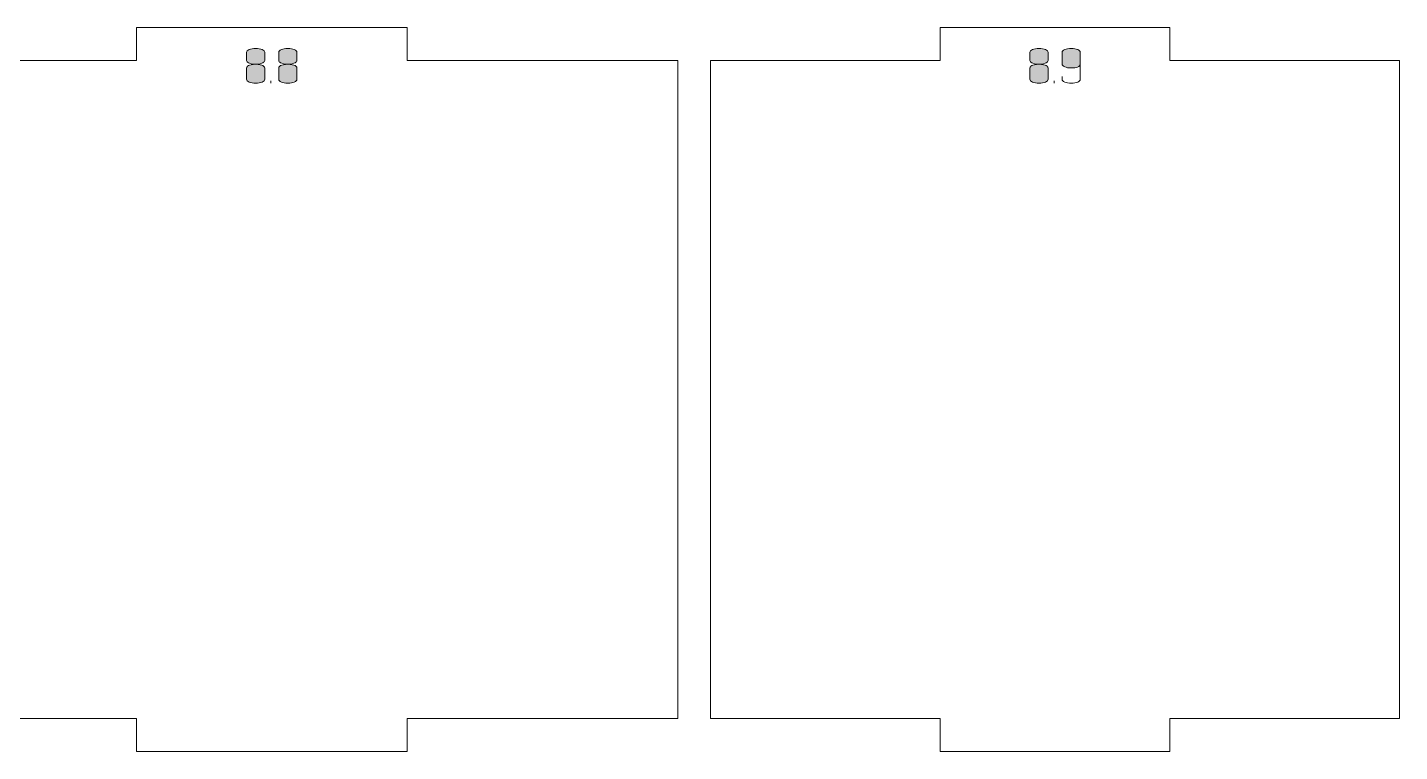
# Model space of a CAD drawing. Header units: centimetres. Extents: x -158 to 228, y -202 to 254.
# Drawn here: x 111 to 123.5, y -106.24 to -99.64 of the extents above; entities that cross this region are included whole.
import ezdxf

# ---------------------------------------------------------------- set-up
doc = ezdxf.new("R2010")
doc.units = ezdxf.units.CM
doc.header["$MEASUREMENT"] = 0
doc.layers.add('Capa 1', color=7, linetype='Continuous')

msp = doc.modelspace()

# ---------------------------------------------------------------- hatches: boundary and pattern name
at = {"layer": 'Capa 1', "true_color": 0x3e4095}
h = msp.add_hatch(color=175, dxfattribs=at)
edge = h.paths.add_edge_path()
edge.add_spline(control_points=[(112.99574, -99.94495), (112.99574, -99.9529), (113.0014, -99.96008), (113.01271, -99.9665), (113.02402, -99.97292), (113.04588, -99.9772), (113.07829, -99.97934), (113.1107, -99.9772), (113.13256, -99.97292), (113.14387, -99.9665), (113.15518, -99.96008), (113.16084, -99.9529), (113.16084, -99.94495), (113.16084, -99.94495), (113.16084, -99.87065), (113.16084, -99.87065), (113.16084, -99.86087), (113.15297, -99.85254), (113.13722, -99.84566), (113.12148, -99.83878), (113.10183, -99.83534), (113.07829, -99.83534), (113.05475, -99.83534), (113.0351, -99.83878), (113.01936, -99.84566), (113.00361, -99.85254), (112.99574, -99.86087), (112.99574, -99.87065), (112.99574, -99.87065), (112.99574, -99.94495), (112.99574, -99.94495)], knot_values=[0, 0, 0, 0, 0.1, 0.1, 0.1, 0.2, 0.2, 0.2, 0.3, 0.3, 0.3, 0.4, 0.4, 0.4, 0.5, 0.5, 0.5, 0.6, 0.6, 0.6, 0.7, 0.7, 0.7, 0.8, 0.8, 0.8, 0.9, 0.9, 0.9, 1, 1, 1, 1], degree=3, periodic=1)
h = msp.add_hatch(color=175, dxfattribs=at)
edge = h.paths.add_edge_path()
edge.add_spline(control_points=[(113.07829, -100.15178), (113.05475, -100.15178), (113.0351, -100.14834), (113.01936, -100.14146), (113.00361, -100.13458), (112.99574, -100.12625), (112.99574, -100.11647), (112.99574, -100.11647), (112.99574, -100.01328), (112.99574, -100.01328), (112.99574, -100.00502), (113.0014, -99.99784), (113.01271, -99.99173), (113.02402, -99.98561), (113.04588, -99.98148), (113.07829, -99.97934), (113.04588, -99.9772), (113.02402, -99.97292), (113.01271, -99.9665), (113.0014, -99.96008), (112.99574, -99.9529), (112.99574, -99.94495), (112.99574, -99.94495), (112.99574, -99.87065), (112.99574, -99.87065), (112.99574, -99.86087), (113.00361, -99.85254), (113.01936, -99.84566), (113.0351, -99.83878), (113.05475, -99.83534), (113.07829, -99.83534), (113.10183, -99.83534), (113.12148, -99.83878), (113.13722, -99.84566), (113.15297, -99.85254), (113.16084, -99.86087), (113.16084, -99.87065), (113.16084, -99.87065), (113.16084, -99.94495), (113.16084, -99.94495), (113.16084, -99.9529), (113.15518, -99.96008), (113.14387, -99.9665), (113.13256, -99.97292), (113.1107, -99.9772), (113.07829, -99.97934), (113.1107, -99.98148), (113.13256, -99.98561), (113.14387, -99.99173), (113.15518, -99.99784), (113.16084, -100.00502), (113.16084, -100.01328), (113.16084, -100.01328), (113.16084, -100.11647), (113.16084, -100.11647), (113.16084, -100.12625), (113.15297, -100.13458), (113.13722, -100.14146), (113.12148, -100.14834), (113.10183, -100.15178), (113.07829, -100.15178)], knot_values=[0, 0, 0, 0, 0.05, 0.05, 0.05, 0.1, 0.1, 0.1, 0.15, 0.15, 0.15, 0.2, 0.2, 0.2, 0.25, 0.25, 0.25, 0.3, 0.3, 0.3, 0.35, 0.35, 0.35, 0.4, 0.4, 0.4, 0.45, 0.45, 0.45, 0.5, 0.5, 0.5, 0.55, 0.55, 0.55, 0.6, 0.6, 0.6, 0.65, 0.65, 0.65, 0.7, 0.7, 0.7, 0.75, 0.75, 0.75, 0.8, 0.8, 0.8, 0.85, 0.85, 0.85, 0.9, 0.9, 0.9, 0.95, 0.95, 0.95, 1, 1, 1, 1], degree=3, periodic=1)
h = msp.add_hatch(color=175, dxfattribs=at)
edge = h.paths.add_edge_path()
edge.add_spline(control_points=[(113.28925, -99.94495), (113.28925, -99.9529), (113.29491, -99.96008), (113.30622, -99.9665), (113.31753, -99.97292), (113.33939, -99.9772), (113.3718, -99.97934), (113.40421, -99.9772), (113.42607, -99.97292), (113.43738, -99.9665), (113.44869, -99.96008), (113.45435, -99.9529), (113.45435, -99.94495), (113.45435, -99.94495), (113.45435, -99.87065), (113.45435, -99.87065), (113.45435, -99.86087), (113.44648, -99.85254), (113.43073, -99.84566), (113.41499, -99.83878), (113.39534, -99.83534), (113.3718, -99.83534), (113.34826, -99.83534), (113.32861, -99.83878), (113.31287, -99.84566), (113.29712, -99.85254), (113.28925, -99.86087), (113.28925, -99.87065), (113.28925, -99.87065), (113.28925, -99.94495), (113.28925, -99.94495)], knot_values=[0, 0, 0, 0, 0.1, 0.1, 0.1, 0.2, 0.2, 0.2, 0.3, 0.3, 0.3, 0.4, 0.4, 0.4, 0.5, 0.5, 0.5, 0.6, 0.6, 0.6, 0.7, 0.7, 0.7, 0.8, 0.8, 0.8, 0.9, 0.9, 0.9, 1, 1, 1, 1], degree=3, periodic=1)
h = msp.add_hatch(color=175, dxfattribs=at)
edge = h.paths.add_edge_path()
edge.add_spline(control_points=[(113.3718, -100.15178), (113.34826, -100.15178), (113.32861, -100.14834), (113.31287, -100.14146), (113.29712, -100.13458), (113.28925, -100.12625), (113.28925, -100.11647), (113.28925, -100.11647), (113.28925, -100.01328), (113.28925, -100.01328), (113.28925, -100.00502), (113.29491, -99.99784), (113.30622, -99.99173), (113.31753, -99.98561), (113.33939, -99.98148), (113.3718, -99.97934), (113.33939, -99.9772), (113.31753, -99.97292), (113.30622, -99.9665), (113.29491, -99.96008), (113.28925, -99.9529), (113.28925, -99.94495), (113.28925, -99.94495), (113.28925, -99.87065), (113.28925, -99.87065), (113.28925, -99.86087), (113.29712, -99.85254), (113.31287, -99.84566), (113.32861, -99.83878), (113.34826, -99.83534), (113.3718, -99.83534), (113.39534, -99.83534), (113.41499, -99.83878), (113.43073, -99.84566), (113.44648, -99.85254), (113.45435, -99.86087), (113.45435, -99.87065), (113.45435, -99.87065), (113.45435, -99.94495), (113.45435, -99.94495), (113.45435, -99.9529), (113.44869, -99.96008), (113.43738, -99.9665), (113.42607, -99.97292), (113.40421, -99.9772), (113.3718, -99.97934), (113.40421, -99.98148), (113.42607, -99.98561), (113.43738, -99.99173), (113.44869, -99.99784), (113.45435, -100.00502), (113.45435, -100.01328), (113.45435, -100.01328), (113.45435, -100.11647), (113.45435, -100.11647), (113.45435, -100.12625), (113.44648, -100.13458), (113.43073, -100.14146), (113.41499, -100.14834), (113.39534, -100.15178), (113.3718, -100.15178)], knot_values=[0, 0, 0, 0, 0.05, 0.05, 0.05, 0.1, 0.1, 0.1, 0.15, 0.15, 0.15, 0.2, 0.2, 0.2, 0.25, 0.25, 0.25, 0.3, 0.3, 0.3, 0.35, 0.35, 0.35, 0.4, 0.4, 0.4, 0.45, 0.45, 0.45, 0.5, 0.5, 0.5, 0.55, 0.55, 0.55, 0.6, 0.6, 0.6, 0.65, 0.65, 0.65, 0.7, 0.7, 0.7, 0.75, 0.75, 0.75, 0.8, 0.8, 0.8, 0.85, 0.85, 0.85, 0.9, 0.9, 0.9, 0.95, 0.95, 0.95, 1, 1, 1, 1], degree=3, periodic=1)
h = msp.add_hatch(color=175, dxfattribs=at)
edge = h.paths.add_edge_path()
edge.add_spline(control_points=[(120.13219, -99.94495), (120.13219, -99.9529), (120.13785, -99.96008), (120.14916, -99.9665), (120.16047, -99.97292), (120.18233, -99.9772), (120.21474, -99.97934), (120.24715, -99.9772), (120.26901, -99.97292), (120.28032, -99.9665), (120.29163, -99.96008), (120.29729, -99.9529), (120.29729, -99.94495), (120.29729, -99.94495), (120.29729, -99.87065), (120.29729, -99.87065), (120.29729, -99.86087), (120.28942, -99.85254), (120.27367, -99.84566), (120.25793, -99.83878), (120.23828, -99.83534), (120.21474, -99.83534), (120.1912, -99.83534), (120.17155, -99.83878), (120.15581, -99.84566), (120.14006, -99.85254), (120.13219, -99.86087), (120.13219, -99.87065), (120.13219, -99.87065), (120.13219, -99.94495), (120.13219, -99.94495)], knot_values=[0, 0, 0, 0, 0.1, 0.1, 0.1, 0.2, 0.2, 0.2, 0.3, 0.3, 0.3, 0.4, 0.4, 0.4, 0.5, 0.5, 0.5, 0.6, 0.6, 0.6, 0.7, 0.7, 0.7, 0.8, 0.8, 0.8, 0.9, 0.9, 0.9, 1, 1, 1, 1], degree=3, periodic=1)
h = msp.add_hatch(color=175, dxfattribs=at)
edge = h.paths.add_edge_path()
edge.add_spline(control_points=[(120.21474, -100.15178), (120.1912, -100.15178), (120.17155, -100.14834), (120.15581, -100.14146), (120.14006, -100.13458), (120.13219, -100.12625), (120.13219, -100.11647), (120.13219, -100.11647), (120.13219, -100.01328), (120.13219, -100.01328), (120.13219, -100.00502), (120.13785, -99.99784), (120.14916, -99.99173), (120.16047, -99.98561), (120.18233, -99.98148), (120.21474, -99.97934), (120.18233, -99.9772), (120.16047, -99.97292), (120.14916, -99.9665), (120.13785, -99.96008), (120.13219, -99.9529), (120.13219, -99.94495), (120.13219, -99.94495), (120.13219, -99.87065), (120.13219, -99.87065), (120.13219, -99.86087), (120.14006, -99.85254), (120.15581, -99.84566), (120.17155, -99.83878), (120.1912, -99.83534), (120.21474, -99.83534), (120.23828, -99.83534), (120.25793, -99.83878), (120.27367, -99.84566), (120.28942, -99.85254), (120.29729, -99.86087), (120.29729, -99.87065), (120.29729, -99.87065), (120.29729, -99.94495), (120.29729, -99.94495), (120.29729, -99.9529), (120.29163, -99.96008), (120.28032, -99.9665), (120.26901, -99.97292), (120.24715, -99.9772), (120.21474, -99.97934), (120.24715, -99.98148), (120.26901, -99.98561), (120.28032, -99.99173), (120.29163, -99.99784), (120.29729, -100.00502), (120.29729, -100.01328), (120.29729, -100.01328), (120.29729, -100.11647), (120.29729, -100.11647), (120.29729, -100.12625), (120.28942, -100.13458), (120.27367, -100.14146), (120.25793, -100.14834), (120.23828, -100.15178), (120.21474, -100.15178)], knot_values=[0, 0, 0, 0, 0.05, 0.05, 0.05, 0.1, 0.1, 0.1, 0.15, 0.15, 0.15, 0.2, 0.2, 0.2, 0.25, 0.25, 0.25, 0.3, 0.3, 0.3, 0.35, 0.35, 0.35, 0.4, 0.4, 0.4, 0.45, 0.45, 0.45, 0.5, 0.5, 0.5, 0.55, 0.55, 0.55, 0.6, 0.6, 0.6, 0.65, 0.65, 0.65, 0.7, 0.7, 0.7, 0.75, 0.75, 0.75, 0.8, 0.8, 0.8, 0.85, 0.85, 0.85, 0.9, 0.9, 0.9, 0.95, 0.95, 0.95, 1, 1, 1, 1], degree=3, periodic=1)
h = msp.add_hatch(color=175, dxfattribs=at)
edge = h.paths.add_edge_path()
edge.add_spline(control_points=[(120.4257, -99.97797), (120.4257, -99.98775), (120.43357, -99.99608), (120.44932, -100.00296), (120.46506, -100.00984), (120.48471, -100.01328), (120.50825, -100.01328), (120.53149, -100.01389), (120.55105, -100.01106), (120.56695, -100.0048), (120.58285, -99.99853), (120.5908, -99.98958), (120.5908, -99.97797), (120.5908, -99.97797), (120.5908, -99.87065), (120.5908, -99.87065), (120.5908, -99.86087), (120.58293, -99.85254), (120.56718, -99.84566), (120.55144, -99.83878), (120.53179, -99.83534), (120.50825, -99.83534), (120.48471, -99.83534), (120.46506, -99.83878), (120.44932, -99.84566), (120.43357, -99.85254), (120.4257, -99.86087), (120.4257, -99.87065), (120.4257, -99.87065), (120.4257, -99.97797), (120.4257, -99.97797)], knot_values=[0, 0, 0, 0, 0.1, 0.1, 0.1, 0.2, 0.2, 0.2, 0.3, 0.3, 0.3, 0.4, 0.4, 0.4, 0.5, 0.5, 0.5, 0.6, 0.6, 0.6, 0.7, 0.7, 0.7, 0.8, 0.8, 0.8, 0.9, 0.9, 0.9, 1, 1, 1, 1], degree=3, periodic=1)
h = msp.add_hatch(color=175, dxfattribs=at)
edge = h.paths.add_edge_path()
edge.add_spline(control_points=[(120.50825, -100.15178), (120.48471, -100.15178), (120.46506, -100.14834), (120.44932, -100.14146), (120.43357, -100.13458), (120.4257, -100.12625), (120.4257, -100.11647), (120.4257, -100.11647), (120.4257, -100.09124), (120.4257, -100.09124), (120.4257, -100.09124), (120.4257, -100.11647), (120.4257, -100.11647), (120.4257, -100.12625), (120.43357, -100.13458), (120.44932, -100.14146), (120.46506, -100.14834), (120.48471, -100.15178), (120.50825, -100.15178), (120.53179, -100.15178), (120.55144, -100.14834), (120.56718, -100.14146), (120.58293, -100.13458), (120.5908, -100.12625), (120.5908, -100.11647), (120.5908, -100.11647), (120.5908, -99.97797), (120.5908, -99.97797), (120.5908, -99.98958), (120.58285, -99.99853), (120.56695, -100.0048), (120.55105, -100.01106), (120.53149, -100.01389), (120.50825, -100.01328), (120.48471, -100.01328), (120.46506, -100.00984), (120.44932, -100.00296), (120.43357, -99.99608), (120.4257, -99.98775), (120.4257, -99.97797), (120.4257, -99.97797), (120.4257, -99.87065), (120.4257, -99.87065), (120.4257, -99.86087), (120.43357, -99.85254), (120.44932, -99.84566), (120.46506, -99.83878), (120.48471, -99.83534), (120.50825, -99.83534), (120.53179, -99.83534), (120.55144, -99.83878), (120.56718, -99.84566), (120.58293, -99.85254), (120.5908, -99.86087), (120.5908, -99.87065), (120.5908, -99.87065), (120.5908, -99.97797), (120.5908, -99.97797), (120.5908, -99.97797), (120.5908, -100.11647), (120.5908, -100.11647), (120.5908, -100.12625), (120.58293, -100.13458), (120.56718, -100.14146), (120.55144, -100.14834), (120.53179, -100.15178), (120.50825, -100.15178)], knot_values=[0, 0, 0, 0, 0.04545455, 0.04545455, 0.04545455, 0.09090909, 0.09090909, 0.09090909, 0.13636364, 0.13636364, 0.13636364, 0.18181818, 0.18181818, 0.18181818, 0.22727273, 0.22727273, 0.22727273, 0.27272727, 0.27272727, 0.27272727, 0.31818182, 0.31818182, 0.31818182, 0.36363636, 0.36363636, 0.36363636, 0.40909091, 0.40909091, 0.40909091, 0.45454545, 0.45454545, 0.45454545, 0.5, 0.5, 0.5, 0.54545455, 0.54545455, 0.54545455, 0.59090909, 0.59090909, 0.59090909, 0.63636364, 0.63636364, 0.63636364, 0.68181818, 0.68181818, 0.68181818, 0.72727273, 0.72727273, 0.72727273, 0.77272727, 0.77272727, 0.77272727, 0.81818182, 0.81818182, 0.81818182, 0.86363636, 0.86363636, 0.86363636, 0.90909091, 0.90909091, 0.90909091, 0.95454545, 0.95454545, 0.95454545, 1, 1, 1, 1], degree=3, periodic=1)
h = msp.add_hatch(color=175, dxfattribs=at)
edge = h.paths.add_edge_path()
edge.add_spline(control_points=[(112.99574, -100.11647), (112.99574, -100.12625), (113.00361, -100.13458), (113.01936, -100.14146), (113.0351, -100.14834), (113.05475, -100.15178), (113.07829, -100.15178), (113.10183, -100.15178), (113.12148, -100.14834), (113.13722, -100.14146), (113.15297, -100.13458), (113.16084, -100.12625), (113.16084, -100.11647), (113.16084, -100.11647), (113.16084, -100.01328), (113.16084, -100.01328), (113.16084, -100.00502), (113.15518, -99.99784), (113.14387, -99.99173), (113.13256, -99.98561), (113.1107, -99.98148), (113.07829, -99.97934), (113.04588, -99.98148), (113.02402, -99.98561), (113.01271, -99.99173), (113.0014, -99.99784), (112.99574, -100.00502), (112.99574, -100.01328), (112.99574, -100.01328), (112.99574, -100.11647), (112.99574, -100.11647)], knot_values=[0, 0, 0, 0, 0.1, 0.1, 0.1, 0.2, 0.2, 0.2, 0.3, 0.3, 0.3, 0.4, 0.4, 0.4, 0.5, 0.5, 0.5, 0.6, 0.6, 0.6, 0.7, 0.7, 0.7, 0.8, 0.8, 0.8, 0.9, 0.9, 0.9, 1, 1, 1, 1], degree=3, periodic=1)
h = msp.add_hatch(color=175, dxfattribs=at)
edge = h.paths.add_edge_path()
edge.add_spline(control_points=[(113.28925, -100.11647), (113.28925, -100.12625), (113.29712, -100.13458), (113.31287, -100.14146), (113.32861, -100.14834), (113.34826, -100.15178), (113.3718, -100.15178), (113.39534, -100.15178), (113.41499, -100.14834), (113.43073, -100.14146), (113.44648, -100.13458), (113.45435, -100.12625), (113.45435, -100.11647), (113.45435, -100.11647), (113.45435, -100.01328), (113.45435, -100.01328), (113.45435, -100.00502), (113.44869, -99.99784), (113.43738, -99.99173), (113.42607, -99.98561), (113.40421, -99.98148), (113.3718, -99.97934), (113.33939, -99.98148), (113.31753, -99.98561), (113.30622, -99.99173), (113.29491, -99.99784), (113.28925, -100.00502), (113.28925, -100.01328), (113.28925, -100.01328), (113.28925, -100.11647), (113.28925, -100.11647)], knot_values=[0, 0, 0, 0, 0.1, 0.1, 0.1, 0.2, 0.2, 0.2, 0.3, 0.3, 0.3, 0.4, 0.4, 0.4, 0.5, 0.5, 0.5, 0.6, 0.6, 0.6, 0.7, 0.7, 0.7, 0.8, 0.8, 0.8, 0.9, 0.9, 0.9, 1, 1, 1, 1], degree=3, periodic=1)
h = msp.add_hatch(color=175, dxfattribs=at)
edge = h.paths.add_edge_path()
edge.add_spline(control_points=[(120.13219, -100.11647), (120.13219, -100.12625), (120.14006, -100.13458), (120.15581, -100.14146), (120.17155, -100.14834), (120.1912, -100.15178), (120.21474, -100.15178), (120.23828, -100.15178), (120.25793, -100.14834), (120.27367, -100.14146), (120.28942, -100.13458), (120.29729, -100.12625), (120.29729, -100.11647), (120.29729, -100.11647), (120.29729, -100.01328), (120.29729, -100.01328), (120.29729, -100.00502), (120.29163, -99.99784), (120.28032, -99.99173), (120.26901, -99.98561), (120.24715, -99.98148), (120.21474, -99.97934), (120.18233, -99.98148), (120.16047, -99.98561), (120.14916, -99.99173), (120.13785, -99.99784), (120.13219, -100.00502), (120.13219, -100.01328), (120.13219, -100.01328), (120.13219, -100.11647), (120.13219, -100.11647)], knot_values=[0, 0, 0, 0, 0.1, 0.1, 0.1, 0.2, 0.2, 0.2, 0.3, 0.3, 0.3, 0.4, 0.4, 0.4, 0.5, 0.5, 0.5, 0.6, 0.6, 0.6, 0.7, 0.7, 0.7, 0.8, 0.8, 0.8, 0.9, 0.9, 0.9, 1, 1, 1, 1], degree=3, periodic=1)
h = msp.add_hatch(color=175, dxfattribs=at)
edge = h.paths.add_edge_path()
edge.add_spline(control_points=[(113.21587, -100.15178), (113.21587, -100.15178), (113.21587, -100.12931), (113.21587, -100.12931), (113.21587, -100.12931), (113.21587, -100.15178), (113.21587, -100.15178)], knot_values=[0, 0, 0, 0, 0.5, 0.5, 0.5, 1, 1, 1, 1], degree=3, periodic=1)
h = msp.add_hatch(color=175, dxfattribs=at)
edge = h.paths.add_edge_path()
edge.add_spline(control_points=[(120.35232, -100.15178), (120.35232, -100.15178), (120.35232, -100.12931), (120.35232, -100.12931), (120.35232, -100.12931), (120.35232, -100.15178), (120.35232, -100.15178)], knot_values=[0, 0, 0, 0, 0.5, 0.5, 0.5, 1, 1, 1, 1], degree=3, periodic=1)

# ---------------------------------------------------------------- linework, layer by layer
at = {"layer": 'Capa 1', "color": 240, "lineweight": 9}
for points in [[(109.52649, -99.94378), (109.52649, -99.94378), (109.52649, -105.94378), (109.52649, -105.94378), (109.52649, -105.94378), (111.99219, -105.94378), (111.99219, -105.94378), (111.99219, -105.94378), (111.99219, -106.24378), (111.99219, -106.24378), (111.99219, -106.24378), (114.45789, -106.24378), (114.45789, -106.24378), (114.45789, -106.24378), (114.45789, -105.94378), (114.45789, -105.94378), (114.45789, -105.94378), (116.92359, -105.94378), (116.92359, -105.94378), (116.92359, -105.94378), (116.92359, -99.94378), (116.92359, -99.94378), (116.92359, -99.94378), (114.45789, -99.94378), (114.45789, -99.94378), (114.45789, -99.94378), (114.45789, -99.64378), (114.45789, -99.64378), (114.45789, -99.64378), (111.99219, -99.64378), (111.99219, -99.64378), (111.99219, -99.64378), (111.99219, -99.94378), (111.99219, -99.94378), (111.99219, -99.94378), (109.52649, -99.94378), (109.52649, -99.94378)], [(117.22359, -99.94378), (117.22359, -99.94378), (117.22359, -105.94378), (117.22359, -105.94378), (117.22359, -105.94378), (119.31553, -105.94378), (119.31553, -105.94378), (119.31553, -105.94378), (119.31553, -106.24378), (119.31553, -106.24378), (119.31553, -106.24378), (121.40747, -106.24378), (121.40747, -106.24378), (121.40747, -106.24378), (121.40747, -105.94378), (121.40747, -105.94378), (121.40747, -105.94378), (123.4994, -105.94378), (123.4994, -105.94378), (123.4994, -105.94378), (123.4994, -99.94378), (123.4994, -99.94378), (123.4994, -99.94378), (121.40747, -99.94378), (121.40747, -99.94378), (121.40747, -99.94378), (121.40747, -99.64378), (121.40747, -99.64378), (121.40747, -99.64378), (119.31553, -99.64378), (119.31553, -99.64378), (119.31553, -99.64378), (119.31553, -99.94378), (119.31553, -99.94378), (119.31553, -99.94378), (117.22359, -99.94378), (117.22359, -99.94378)]]:
    msp.add_open_spline(points, degree=3, knots=[0, 0, 0, 0, 0.08333333, 0.08333333, 0.08333333, 0.16666667, 0.16666667, 0.16666667, 0.25, 0.25, 0.25, 0.33333333, 0.33333333, 0.33333333, 0.41666667, 0.41666667, 0.41666667, 0.5, 0.5, 0.5, 0.58333333, 0.58333333, 0.58333333, 0.66666667, 0.66666667, 0.66666667, 0.75, 0.75, 0.75, 0.83333333, 0.83333333, 0.83333333, 0.91666667, 0.91666667, 0.91666667, 1, 1, 1, 1], dxfattribs=at)
at = {"layer": 'Capa 1', "color": 114, "lineweight": 9}
for points, knots in [([(112.99574, -99.94495), (112.99574, -99.9529), (113.0014, -99.96008), (113.01271, -99.9665), (113.02402, -99.97292), (113.04588, -99.9772), (113.07829, -99.97934), (113.1107, -99.9772), (113.13256, -99.97292), (113.14387, -99.9665), (113.15518, -99.96008), (113.16084, -99.9529), (113.16084, -99.94495), (113.16084, -99.94495), (113.16084, -99.87065), (113.16084, -99.87065), (113.16084, -99.86087), (113.15297, -99.85254), (113.13722, -99.84566), (113.12148, -99.83878), (113.10183, -99.83534), (113.07829, -99.83534), (113.05475, -99.83534), (113.0351, -99.83878), (113.01936, -99.84566), (113.00361, -99.85254), (112.99574, -99.86087), (112.99574, -99.87065), (112.99574, -99.87065), (112.99574, -99.94495), (112.99574, -99.94495)], [0, 0, 0, 0, 0.1, 0.1, 0.1, 0.2, 0.2, 0.2, 0.3, 0.3, 0.3, 0.4, 0.4, 0.4, 0.5, 0.5, 0.5, 0.6, 0.6, 0.6, 0.7, 0.7, 0.7, 0.8, 0.8, 0.8, 0.9, 0.9, 0.9, 1, 1, 1, 1]), ([(113.07829, -100.15178), (113.05475, -100.15178), (113.0351, -100.14834), (113.01936, -100.14146), (113.00361, -100.13458), (112.99574, -100.12625), (112.99574, -100.11647), (112.99574, -100.11647), (112.99574, -100.01328), (112.99574, -100.01328), (112.99574, -100.00502), (113.0014, -99.99784), (113.01271, -99.99173), (113.02402, -99.98561), (113.04588, -99.98148), (113.07829, -99.97934), (113.04588, -99.9772), (113.02402, -99.97292), (113.01271, -99.9665), (113.0014, -99.96008), (112.99574, -99.9529), (112.99574, -99.94495), (112.99574, -99.94495), (112.99574, -99.87065), (112.99574, -99.87065), (112.99574, -99.86087), (113.00361, -99.85254), (113.01936, -99.84566), (113.0351, -99.83878), (113.05475, -99.83534), (113.07829, -99.83534), (113.10183, -99.83534), (113.12148, -99.83878), (113.13722, -99.84566), (113.15297, -99.85254), (113.16084, -99.86087), (113.16084, -99.87065), (113.16084, -99.87065), (113.16084, -99.94495), (113.16084, -99.94495), (113.16084, -99.9529), (113.15518, -99.96008), (113.14387, -99.9665), (113.13256, -99.97292), (113.1107, -99.9772), (113.07829, -99.97934), (113.1107, -99.98148), (113.13256, -99.98561), (113.14387, -99.99173), (113.15518, -99.99784), (113.16084, -100.00502), (113.16084, -100.01328), (113.16084, -100.01328), (113.16084, -100.11647), (113.16084, -100.11647), (113.16084, -100.12625), (113.15297, -100.13458), (113.13722, -100.14146), (113.12148, -100.14834), (113.10183, -100.15178), (113.07829, -100.15178)], [0, 0, 0, 0, 0.05, 0.05, 0.05, 0.1, 0.1, 0.1, 0.15, 0.15, 0.15, 0.2, 0.2, 0.2, 0.25, 0.25, 0.25, 0.3, 0.3, 0.3, 0.35, 0.35, 0.35, 0.4, 0.4, 0.4, 0.45, 0.45, 0.45, 0.5, 0.5, 0.5, 0.55, 0.55, 0.55, 0.6, 0.6, 0.6, 0.65, 0.65, 0.65, 0.7, 0.7, 0.7, 0.75, 0.75, 0.75, 0.8, 0.8, 0.8, 0.85, 0.85, 0.85, 0.9, 0.9, 0.9, 0.95, 0.95, 0.95, 1, 1, 1, 1]), ([(113.28925, -99.94495), (113.28925, -99.9529), (113.29491, -99.96008), (113.30622, -99.9665), (113.31753, -99.97292), (113.33939, -99.9772), (113.3718, -99.97934), (113.40421, -99.9772), (113.42607, -99.97292), (113.43738, -99.9665), (113.44869, -99.96008), (113.45435, -99.9529), (113.45435, -99.94495), (113.45435, -99.94495), (113.45435, -99.87065), (113.45435, -99.87065), (113.45435, -99.86087), (113.44648, -99.85254), (113.43073, -99.84566), (113.41499, -99.83878), (113.39534, -99.83534), (113.3718, -99.83534), (113.34826, -99.83534), (113.32861, -99.83878), (113.31287, -99.84566), (113.29712, -99.85254), (113.28925, -99.86087), (113.28925, -99.87065), (113.28925, -99.87065), (113.28925, -99.94495), (113.28925, -99.94495)], [0, 0, 0, 0, 0.1, 0.1, 0.1, 0.2, 0.2, 0.2, 0.3, 0.3, 0.3, 0.4, 0.4, 0.4, 0.5, 0.5, 0.5, 0.6, 0.6, 0.6, 0.7, 0.7, 0.7, 0.8, 0.8, 0.8, 0.9, 0.9, 0.9, 1, 1, 1, 1]), ([(113.3718, -100.15178), (113.34826, -100.15178), (113.32861, -100.14834), (113.31287, -100.14146), (113.29712, -100.13458), (113.28925, -100.12625), (113.28925, -100.11647), (113.28925, -100.11647), (113.28925, -100.01328), (113.28925, -100.01328), (113.28925, -100.00502), (113.29491, -99.99784), (113.30622, -99.99173), (113.31753, -99.98561), (113.33939, -99.98148), (113.3718, -99.97934), (113.33939, -99.9772), (113.31753, -99.97292), (113.30622, -99.9665), (113.29491, -99.96008), (113.28925, -99.9529), (113.28925, -99.94495), (113.28925, -99.94495), (113.28925, -99.87065), (113.28925, -99.87065), (113.28925, -99.86087), (113.29712, -99.85254), (113.31287, -99.84566), (113.32861, -99.83878), (113.34826, -99.83534), (113.3718, -99.83534), (113.39534, -99.83534), (113.41499, -99.83878), (113.43073, -99.84566), (113.44648, -99.85254), (113.45435, -99.86087), (113.45435, -99.87065), (113.45435, -99.87065), (113.45435, -99.94495), (113.45435, -99.94495), (113.45435, -99.9529), (113.44869, -99.96008), (113.43738, -99.9665), (113.42607, -99.97292), (113.40421, -99.9772), (113.3718, -99.97934), (113.40421, -99.98148), (113.42607, -99.98561), (113.43738, -99.99173), (113.44869, -99.99784), (113.45435, -100.00502), (113.45435, -100.01328), (113.45435, -100.01328), (113.45435, -100.11647), (113.45435, -100.11647), (113.45435, -100.12625), (113.44648, -100.13458), (113.43073, -100.14146), (113.41499, -100.14834), (113.39534, -100.15178), (113.3718, -100.15178)], [0, 0, 0, 0, 0.05, 0.05, 0.05, 0.1, 0.1, 0.1, 0.15, 0.15, 0.15, 0.2, 0.2, 0.2, 0.25, 0.25, 0.25, 0.3, 0.3, 0.3, 0.35, 0.35, 0.35, 0.4, 0.4, 0.4, 0.45, 0.45, 0.45, 0.5, 0.5, 0.5, 0.55, 0.55, 0.55, 0.6, 0.6, 0.6, 0.65, 0.65, 0.65, 0.7, 0.7, 0.7, 0.75, 0.75, 0.75, 0.8, 0.8, 0.8, 0.85, 0.85, 0.85, 0.9, 0.9, 0.9, 0.95, 0.95, 0.95, 1, 1, 1, 1]), ([(120.13219, -99.94495), (120.13219, -99.9529), (120.13785, -99.96008), (120.14916, -99.9665), (120.16047, -99.97292), (120.18233, -99.9772), (120.21474, -99.97934), (120.24715, -99.9772), (120.26901, -99.97292), (120.28032, -99.9665), (120.29163, -99.96008), (120.29729, -99.9529), (120.29729, -99.94495), (120.29729, -99.94495), (120.29729, -99.87065), (120.29729, -99.87065), (120.29729, -99.86087), (120.28942, -99.85254), (120.27367, -99.84566), (120.25793, -99.83878), (120.23828, -99.83534), (120.21474, -99.83534), (120.1912, -99.83534), (120.17155, -99.83878), (120.15581, -99.84566), (120.14006, -99.85254), (120.13219, -99.86087), (120.13219, -99.87065), (120.13219, -99.87065), (120.13219, -99.94495), (120.13219, -99.94495)], [0, 0, 0, 0, 0.1, 0.1, 0.1, 0.2, 0.2, 0.2, 0.3, 0.3, 0.3, 0.4, 0.4, 0.4, 0.5, 0.5, 0.5, 0.6, 0.6, 0.6, 0.7, 0.7, 0.7, 0.8, 0.8, 0.8, 0.9, 0.9, 0.9, 1, 1, 1, 1]), ([(120.21474, -100.15178), (120.1912, -100.15178), (120.17155, -100.14834), (120.15581, -100.14146), (120.14006, -100.13458), (120.13219, -100.12625), (120.13219, -100.11647), (120.13219, -100.11647), (120.13219, -100.01328), (120.13219, -100.01328), (120.13219, -100.00502), (120.13785, -99.99784), (120.14916, -99.99173), (120.16047, -99.98561), (120.18233, -99.98148), (120.21474, -99.97934), (120.18233, -99.9772), (120.16047, -99.97292), (120.14916, -99.9665), (120.13785, -99.96008), (120.13219, -99.9529), (120.13219, -99.94495), (120.13219, -99.94495), (120.13219, -99.87065), (120.13219, -99.87065), (120.13219, -99.86087), (120.14006, -99.85254), (120.15581, -99.84566), (120.17155, -99.83878), (120.1912, -99.83534), (120.21474, -99.83534), (120.23828, -99.83534), (120.25793, -99.83878), (120.27367, -99.84566), (120.28942, -99.85254), (120.29729, -99.86087), (120.29729, -99.87065), (120.29729, -99.87065), (120.29729, -99.94495), (120.29729, -99.94495), (120.29729, -99.9529), (120.29163, -99.96008), (120.28032, -99.9665), (120.26901, -99.97292), (120.24715, -99.9772), (120.21474, -99.97934), (120.24715, -99.98148), (120.26901, -99.98561), (120.28032, -99.99173), (120.29163, -99.99784), (120.29729, -100.00502), (120.29729, -100.01328), (120.29729, -100.01328), (120.29729, -100.11647), (120.29729, -100.11647), (120.29729, -100.12625), (120.28942, -100.13458), (120.27367, -100.14146), (120.25793, -100.14834), (120.23828, -100.15178), (120.21474, -100.15178)], [0, 0, 0, 0, 0.05, 0.05, 0.05, 0.1, 0.1, 0.1, 0.15, 0.15, 0.15, 0.2, 0.2, 0.2, 0.25, 0.25, 0.25, 0.3, 0.3, 0.3, 0.35, 0.35, 0.35, 0.4, 0.4, 0.4, 0.45, 0.45, 0.45, 0.5, 0.5, 0.5, 0.55, 0.55, 0.55, 0.6, 0.6, 0.6, 0.65, 0.65, 0.65, 0.7, 0.7, 0.7, 0.75, 0.75, 0.75, 0.8, 0.8, 0.8, 0.85, 0.85, 0.85, 0.9, 0.9, 0.9, 0.95, 0.95, 0.95, 1, 1, 1, 1]), ([(120.4257, -99.97797), (120.4257, -99.98775), (120.43357, -99.99608), (120.44932, -100.00296), (120.46506, -100.00984), (120.48471, -100.01328), (120.50825, -100.01328), (120.53149, -100.01389), (120.55105, -100.01106), (120.56695, -100.0048), (120.58285, -99.99853), (120.5908, -99.98958), (120.5908, -99.97797), (120.5908, -99.97797), (120.5908, -99.87065), (120.5908, -99.87065), (120.5908, -99.86087), (120.58293, -99.85254), (120.56718, -99.84566), (120.55144, -99.83878), (120.53179, -99.83534), (120.50825, -99.83534), (120.48471, -99.83534), (120.46506, -99.83878), (120.44932, -99.84566), (120.43357, -99.85254), (120.4257, -99.86087), (120.4257, -99.87065), (120.4257, -99.87065), (120.4257, -99.97797), (120.4257, -99.97797)], [0, 0, 0, 0, 0.1, 0.1, 0.1, 0.2, 0.2, 0.2, 0.3, 0.3, 0.3, 0.4, 0.4, 0.4, 0.5, 0.5, 0.5, 0.6, 0.6, 0.6, 0.7, 0.7, 0.7, 0.8, 0.8, 0.8, 0.9, 0.9, 0.9, 1, 1, 1, 1]), ([(120.50825, -100.15178), (120.48471, -100.15178), (120.46506, -100.14834), (120.44932, -100.14146), (120.43357, -100.13458), (120.4257, -100.12625), (120.4257, -100.11647), (120.4257, -100.11647), (120.4257, -100.09124), (120.4257, -100.09124), (120.4257, -100.09124), (120.4257, -100.11647), (120.4257, -100.11647), (120.4257, -100.12625), (120.43357, -100.13458), (120.44932, -100.14146), (120.46506, -100.14834), (120.48471, -100.15178), (120.50825, -100.15178), (120.53179, -100.15178), (120.55144, -100.14834), (120.56718, -100.14146), (120.58293, -100.13458), (120.5908, -100.12625), (120.5908, -100.11647), (120.5908, -100.11647), (120.5908, -99.97797), (120.5908, -99.97797), (120.5908, -99.98958), (120.58285, -99.99853), (120.56695, -100.0048), (120.55105, -100.01106), (120.53149, -100.01389), (120.50825, -100.01328), (120.48471, -100.01328), (120.46506, -100.00984), (120.44932, -100.00296), (120.43357, -99.99608), (120.4257, -99.98775), (120.4257, -99.97797), (120.4257, -99.97797), (120.4257, -99.87065), (120.4257, -99.87065), (120.4257, -99.86087), (120.43357, -99.85254), (120.44932, -99.84566), (120.46506, -99.83878), (120.48471, -99.83534), (120.50825, -99.83534), (120.53179, -99.83534), (120.55144, -99.83878), (120.56718, -99.84566), (120.58293, -99.85254), (120.5908, -99.86087), (120.5908, -99.87065), (120.5908, -99.87065), (120.5908, -99.97797), (120.5908, -99.97797), (120.5908, -99.97797), (120.5908, -100.11647), (120.5908, -100.11647), (120.5908, -100.12625), (120.58293, -100.13458), (120.56718, -100.14146), (120.55144, -100.14834), (120.53179, -100.15178), (120.50825, -100.15178)], [0, 0, 0, 0, 0.04545455, 0.04545455, 0.04545455, 0.09090909, 0.09090909, 0.09090909, 0.13636364, 0.13636364, 0.13636364, 0.18181818, 0.18181818, 0.18181818, 0.22727273, 0.22727273, 0.22727273, 0.27272727, 0.27272727, 0.27272727, 0.31818182, 0.31818182, 0.31818182, 0.36363636, 0.36363636, 0.36363636, 0.40909091, 0.40909091, 0.40909091, 0.45454545, 0.45454545, 0.45454545, 0.5, 0.5, 0.5, 0.54545455, 0.54545455, 0.54545455, 0.59090909, 0.59090909, 0.59090909, 0.63636364, 0.63636364, 0.63636364, 0.68181818, 0.68181818, 0.68181818, 0.72727273, 0.72727273, 0.72727273, 0.77272727, 0.77272727, 0.77272727, 0.81818182, 0.81818182, 0.81818182, 0.86363636, 0.86363636, 0.86363636, 0.90909091, 0.90909091, 0.90909091, 0.95454545, 0.95454545, 0.95454545, 1, 1, 1, 1]), ([(112.99574, -100.11647), (112.99574, -100.12625), (113.00361, -100.13458), (113.01936, -100.14146), (113.0351, -100.14834), (113.05475, -100.15178), (113.07829, -100.15178), (113.10183, -100.15178), (113.12148, -100.14834), (113.13722, -100.14146), (113.15297, -100.13458), (113.16084, -100.12625), (113.16084, -100.11647), (113.16084, -100.11647), (113.16084, -100.01328), (113.16084, -100.01328), (113.16084, -100.00502), (113.15518, -99.99784), (113.14387, -99.99173), (113.13256, -99.98561), (113.1107, -99.98148), (113.07829, -99.97934), (113.04588, -99.98148), (113.02402, -99.98561), (113.01271, -99.99173), (113.0014, -99.99784), (112.99574, -100.00502), (112.99574, -100.01328), (112.99574, -100.01328), (112.99574, -100.11647), (112.99574, -100.11647)], [0, 0, 0, 0, 0.1, 0.1, 0.1, 0.2, 0.2, 0.2, 0.3, 0.3, 0.3, 0.4, 0.4, 0.4, 0.5, 0.5, 0.5, 0.6, 0.6, 0.6, 0.7, 0.7, 0.7, 0.8, 0.8, 0.8, 0.9, 0.9, 0.9, 1, 1, 1, 1]), ([(113.28925, -100.11647), (113.28925, -100.12625), (113.29712, -100.13458), (113.31287, -100.14146), (113.32861, -100.14834), (113.34826, -100.15178), (113.3718, -100.15178), (113.39534, -100.15178), (113.41499, -100.14834), (113.43073, -100.14146), (113.44648, -100.13458), (113.45435, -100.12625), (113.45435, -100.11647), (113.45435, -100.11647), (113.45435, -100.01328), (113.45435, -100.01328), (113.45435, -100.00502), (113.44869, -99.99784), (113.43738, -99.99173), (113.42607, -99.98561), (113.40421, -99.98148), (113.3718, -99.97934), (113.33939, -99.98148), (113.31753, -99.98561), (113.30622, -99.99173), (113.29491, -99.99784), (113.28925, -100.00502), (113.28925, -100.01328), (113.28925, -100.01328), (113.28925, -100.11647), (113.28925, -100.11647)], [0, 0, 0, 0, 0.1, 0.1, 0.1, 0.2, 0.2, 0.2, 0.3, 0.3, 0.3, 0.4, 0.4, 0.4, 0.5, 0.5, 0.5, 0.6, 0.6, 0.6, 0.7, 0.7, 0.7, 0.8, 0.8, 0.8, 0.9, 0.9, 0.9, 1, 1, 1, 1]), ([(120.13219, -100.11647), (120.13219, -100.12625), (120.14006, -100.13458), (120.15581, -100.14146), (120.17155, -100.14834), (120.1912, -100.15178), (120.21474, -100.15178), (120.23828, -100.15178), (120.25793, -100.14834), (120.27367, -100.14146), (120.28942, -100.13458), (120.29729, -100.12625), (120.29729, -100.11647), (120.29729, -100.11647), (120.29729, -100.01328), (120.29729, -100.01328), (120.29729, -100.00502), (120.29163, -99.99784), (120.28032, -99.99173), (120.26901, -99.98561), (120.24715, -99.98148), (120.21474, -99.97934), (120.18233, -99.98148), (120.16047, -99.98561), (120.14916, -99.99173), (120.13785, -99.99784), (120.13219, -100.00502), (120.13219, -100.01328), (120.13219, -100.01328), (120.13219, -100.11647), (120.13219, -100.11647)], [0, 0, 0, 0, 0.1, 0.1, 0.1, 0.2, 0.2, 0.2, 0.3, 0.3, 0.3, 0.4, 0.4, 0.4, 0.5, 0.5, 0.5, 0.6, 0.6, 0.6, 0.7, 0.7, 0.7, 0.8, 0.8, 0.8, 0.9, 0.9, 0.9, 1, 1, 1, 1]), ([(113.21587, -100.15178), (113.21587, -100.15178), (113.21587, -100.12931), (113.21587, -100.12931), (113.21587, -100.12931), (113.21587, -100.15178), (113.21587, -100.15178)], [0, 0, 0, 0, 0.5, 0.5, 0.5, 1, 1, 1, 1]), ([(120.35232, -100.15178), (120.35232, -100.15178), (120.35232, -100.12931), (120.35232, -100.12931), (120.35232, -100.12931), (120.35232, -100.15178), (120.35232, -100.15178)], [0, 0, 0, 0, 0.5, 0.5, 0.5, 1, 1, 1, 1])]:
    msp.add_open_spline(points, degree=3, knots=knots, dxfattribs=at)

doc.saveas('drawing.dxf')
